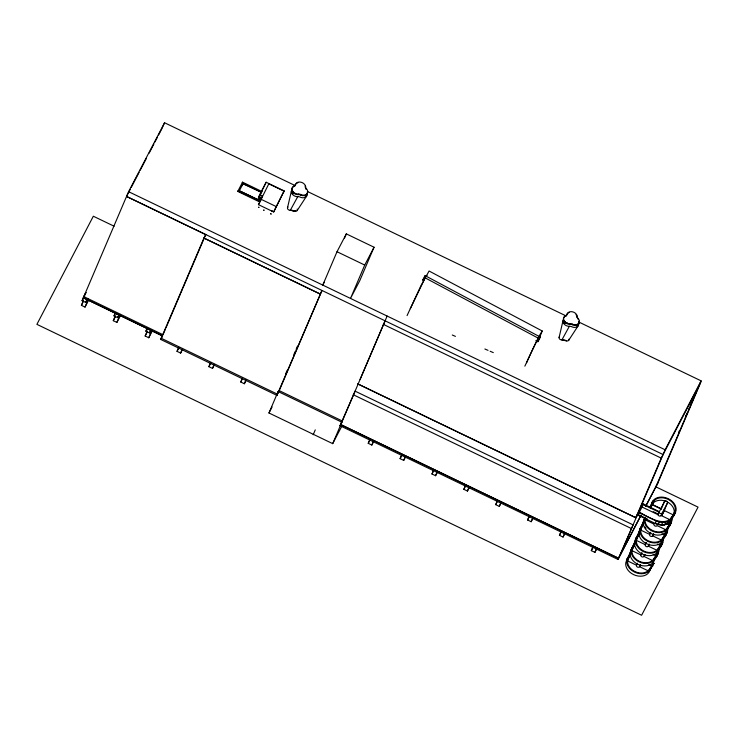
<?xml version="1.0" encoding="UTF-8"?>
<svg xmlns="http://www.w3.org/2000/svg" width="738" height="738" viewBox="0 0 738 738"><rect width="100%" height="100%" fill="white"/><g stroke="black" fill="none" stroke-linecap="round" stroke-linejoin="round"><path stroke-width="1.11" d="M287.488 207.895L291.39 191.096M559.09 337.524L562.993 320.726M634.339 544.736L633.269 546.517M638.647 534.211L638.462 534.949L639.514 532.476M643.029 523.934L642.844 524.681L643.896 522.2M661.534 508.906L651.608 504.128L651.792 503.39L652.54 503.75L652.355 504.488L650.362 508.556M407.062 315.606L421.011 285.569L429.082 271.021L542.199 330.975L539.044 338.936M278.115 391.537L268.964 412.985L332.7 443.649L341.851 422.191L278.115 391.537L276.898 395.347L160.69 339.443L203.937 238.07L320.144 293.973M649.532 569.063L648.388 570.566A11.937 9.096 23.1 0 1 634.883 571.553A11.937 9.096 23.1 0 1 627.623 560.576L628.186 558.795L627.42 558.472L625.759 562.845A12.777 9.732 23.1 0 0 633.527 574.588A12.777 9.732 23.1 0 0 647.982 573.537L653.988 563.26L653.241 562.9L648.831 570.714M627.42 558.472L626.811 560.373A12.777 9.732 23.1 0 0 634.588 572.116A12.777 9.732 23.1 0 0 649.043 571.064L653.988 563.26M657.862 554.118L658.37 552.983L657.623 552.624L652.77 560.29A11.937 9.096 23.1 0 1 639.265 561.277A11.937 9.096 23.1 0 1 632.005 550.299L632.567 548.528L631.802 548.205L630.141 552.568A12.777 9.732 23.1 0 0 637.909 564.321A12.777 9.732 23.1 0 0 652.364 563.26L656.921 556.212L658.831 551.351A12.777 9.732 23.1 0 0 658.776 548.721M631.802 548.205L631.193 550.096A12.777 9.732 23.1 0 0 638.97 561.839A12.777 9.732 23.1 0 0 653.425 560.788L658.37 552.983M662.244 543.841L662.752 542.716L662.004 542.356L657.152 550.022A11.937 9.096 23.1 0 1 643.647 551A11.937 9.096 23.1 0 1 636.387 540.022L636.949 538.251L636.184 537.928L634.523 542.292A12.777 9.732 23.1 0 0 642.291 554.044A12.777 9.732 23.1 0 0 656.746 552.993L661.303 545.935L663.213 541.083A12.777 9.732 23.1 0 0 663.158 538.445M636.184 537.928L635.575 539.819A12.777 9.732 23.1 0 0 643.351 551.572A12.777 9.732 23.1 0 0 657.807 550.511L662.752 542.716M666.626 533.565L667.134 532.439L666.386 532.08L661.534 539.746A11.937 9.096 23.1 0 1 648.029 540.733A11.937 9.096 23.1 0 1 640.769 529.755L641.331 527.974L640.566 527.652L638.905 532.024A12.777 9.732 23.1 0 0 646.673 543.768A12.777 9.732 23.1 0 0 661.128 542.716L665.685 535.668L667.595 530.807A12.777 9.732 23.1 0 0 667.539 528.168M640.566 527.652L639.957 529.552A12.777 9.732 23.1 0 0 647.733 541.295A12.777 9.732 23.1 0 0 662.189 540.244L667.134 532.439M644.578 518.251L643.287 521.748A12.777 9.732 23.1 0 0 651.054 533.5A12.777 9.732 23.1 0 0 665.51 532.439L670.067 525.391L671.977 520.539A12.777 9.732 23.1 0 0 672.032 518.786M644.947 517.384L644.339 519.275A12.777 9.732 23.1 0 0 652.115 531.028A12.777 9.732 23.1 0 0 666.571 529.967L671.515 522.163L670.768 521.812L666.359 529.626M657.623 552.624L657.041 553.915L658.028 551.148M657.171 555.723L657.779 553.832M662.004 542.356L661.423 543.638L662.41 540.88A11.937 9.096 23.1 0 0 662.466 539.247M661.552 545.447L662.161 543.555M666.386 532.08L665.805 533.362L666.792 530.604M665.934 535.179L666.543 533.279M666.257 523.565L669.32 525.032L670.122 522.808A11.937 9.096 23.1 0 0 670.067 520.345M669.55 524.58L671.174 520.327M670.316 524.903L670.925 523.011M670.842 519.091L674.209 512.735A11.937 9.096 23.1 0 0 666.949 501.757M673.646 514.506L675.27 510.253A11.937 9.096 23.1 0 0 668.001 499.275A11.937 9.096 23.1 0 0 654.495 500.263L653.121 502.218L652.374 501.858L653.85 499.764A12.777 9.732 23.1 0 1 668.296 498.713A12.777 9.732 23.1 0 1 676.073 510.465L674.154 515.318L669.606 522.366L664.606 524.801L661.506 525.032L655.206 523.436L637.826 515.078L639.173 512.043C650.492 518.288 668.619 530.161 674.855 511.729L675.602 512.089L675.095 513.224M674.412 514.829L675.021 512.938M627.051 559.339L632.272 548.555M631.433 549.063L636.654 538.279M635.815 538.795L639.532 531.065M627.761 559.782L630.52 554.007M632.143 549.506L634.901 543.731M640.197 528.519L643.914 520.788M636.525 539.238L639.283 533.463M640.907 528.962L643.665 523.187M524.847 366.159L538.371 337.46M88.542 300.329L85.018 307.082L81.411 305.347L83.486 300.338M85.018 307.082L88.329 299.065M120.414 315.652L116.881 322.414L113.283 320.679L115.359 315.67M116.881 322.414L120.202 314.397M152.277 330.984L148.753 337.746L145.155 336.011L147.222 331.002M148.753 337.746L151.65 330.735M182.637 349.212L180.626 353.078L177.019 351.343L178.679 347.34M180.626 353.078L182.277 349.065M214.509 364.544L212.489 368.41L208.891 366.675L210.551 362.662M212.489 368.41L214.149 364.397M245.874 380.845L244.361 383.742L240.754 382.007L242.415 377.994M244.361 383.742L246.012 379.729M373.345 442.163L371.832 445.06L368.234 443.326L369.886 439.322M371.832 445.06L373.493 441.056M405.217 457.495L403.704 460.392L400.097 458.658L401.758 454.654M403.704 460.392L405.356 456.388M437.588 471.859L435.568 475.724L431.97 473.99L433.63 469.986M435.568 475.724L437.228 471.711M469.451 487.191L467.44 491.056L463.842 489.322L465.494 485.309M467.44 491.056L469.1 487.043M501.323 502.523L499.303 506.388L495.705 504.654L497.366 500.641M499.303 506.388L500.548 503.381M532.688 518.814L531.175 521.711L527.578 519.986L529.229 515.973M531.175 521.711L532.836 517.707M565.059 533.187L563.048 537.043L559.441 535.308L561.101 531.305M563.048 537.043L564.699 533.039M596.931 548.519L594.911 552.375L591.313 550.64L592.974 546.637M594.911 552.375L596.572 548.371M87.259 299.628L85.682 302.414L82.084 300.68L128.578 191.677L665.122 449.783L620.381 554.681M85.682 302.414L86.9 299.545M295.32 185.653L164.556 122.748L161.659 129.168M114.021 315.873L115.239 313.013L118.836 314.748L117.619 317.608L114.021 315.873L115.589 313.087M145.884 331.205L147.111 328.345L150.709 330.08L149.491 332.939L145.884 331.205L147.462 328.419M165.57 328.779L163.033 334.738L83.809 296.621L85.949 292.516M165.976 327.82L167.203 324.96M167.609 324.01L180.386 294.038M180.828 293.014L182.452 289.204M182.858 288.244L188.448 275.136M188.891 274.102L205.736 234.61L126.549 196.446L130.229 189.389M237.774 191.419L238.023 190.828L258.77 200.801L258.512 201.4L237.774 191.419L242.534 182.175L262.239 191.659M242.285 182.775L242.534 182.175M242.23 185.616L243.134 183.494L261.566 192.369L242.986 183.845M259.656 194.712L262.424 196.04L261.464 198.291L258.697 196.963L266.16 182.249L284.13 190.902L273.669 211.963L258.457 204.647L268.927 183.587M240.394 191.253L257.811 199.629L239.37 190.764L243.134 183.494M266.16 182.249L258.697 196.963M273.669 211.963L284.13 190.902M307.432 191.52A5.314 4.05 23.1 0 1 300.624 195.09A3.782 2.878 23.1 0 0 298.115 194.611A5.277 4.022 23.1 0 1 292.22 191.363A5.277 4.022 23.1 0 1 293.909 186.511L294.139 185.958A3.782 2.878 23.1 0 0 295.532 184.491A5.304 4.041 23.1 0 1 300.929 182.185A5.304 4.041 23.1 0 1 305.633 186.779A3.782 2.878 23.1 0 0 306.538 188.836A5.314 4.05 23.1 0 1 306.824 193.965A5.314 4.05 23.1 0 1 300.855 194.546A3.782 2.878 23.1 0 0 298.346 194.066A5.277 4.022 23.1 0 1 292.46 190.819A5.277 4.022 23.1 0 1 294.139 185.958M295.006 185.635A3.782 2.878 23.1 0 0 295.301 185.035L295.532 184.491M294.517 193.384L292.442 193.79L293.327 191.714M298.115 194.611L298.346 194.066M300.624 195.09L300.855 194.546M305.726 188.559A3.782 2.878 23.1 0 1 305.403 187.323L305.633 186.779M306.307 189.38L306.538 188.836M305.661 196.345L307.202 193.642L305.661 196.345L304.609 195.515M374.046 247.221L364.738 265.062L350.504 298.438L359.812 280.597L374.046 247.221L346.325 233.881L337.008 251.723L322.774 285.099L324.323 282.119M285.763 373.594L287.119 370.43M293.872 354.591L295.218 351.426M296.123 349.314L297.469 346.15M278.733 391.832L321.952 290.514L276.898 395.347L279.241 390.642L342.358 421.001L385.098 320.818M344.545 238.051L346.325 233.881M313.189 434.747L315.264 429.876M340.015 425.706L355.098 391.149L633.093 524.884L618.01 559.441L340.015 425.706L341.879 422.145M360.098 379.424L387.127 316.058M565.742 315.596A5.277 4.022 23.1 0 0 564.053 320.449A5.277 4.022 23.1 0 0 569.948 323.696A3.782 2.878 23.1 0 1 572.448 324.176A5.314 4.05 23.1 0 0 578.417 323.604A5.314 4.05 23.1 0 0 578.131 318.465A3.782 2.878 23.1 0 1 577.236 316.408A5.304 4.041 23.1 0 0 572.522 311.814A5.304 4.041 23.1 0 0 567.135 314.12A3.782 2.878 23.1 0 1 565.742 315.596L565.502 316.141A3.782 2.878 23.1 0 0 566.895 314.665A5.304 4.041 23.1 0 1 569.487 312.377M566.895 314.665L567.135 314.12M567.153 322.82L564.035 323.419L564.921 321.344M564.478 316.759A5.277 4.022 23.1 0 0 564.164 321.556A5.277 4.022 23.1 0 0 569.708 324.24L569.948 323.696M569.708 324.24A3.782 2.878 23.1 0 1 572.218 324.72L572.448 324.176M577.116 317.663A3.782 2.878 23.1 0 1 577.005 316.962L577.236 316.408M578.131 318.465L577.9 319.01A3.782 2.878 23.1 0 1 577.522 318.53M576.203 325.144L577.254 325.975L578.804 323.281A5.314 4.05 23.1 0 1 572.218 324.72M578.804 323.281L577.254 325.975M635.805 517.725L637.669 514.155L635.805 517.725L357.838 383.935L635.805 517.725L661.257 458.067M657.872 514.626L664.486 501.499A1.661 1.264 23.1 0 1 666.571 501.093A1.661 1.264 23.1 0 1 667.475 502.929L662.207 513.03A1.661 1.264 23.1 0 1 660.123 513.436A1.661 1.264 23.1 0 1 659.219 511.591L643.379 503.971L642.032 507.006L657.872 514.626L658.167 514.063A1.661 1.264 23.1 0 0 659.071 515.908A1.661 1.264 23.1 0 0 661.156 515.502L671.073 520.281M678.526 432.782L679.56 430.374M655.824 486.997L701.1 380.854L578.638 321.943M652.374 501.858L651.322 504.331L652.632 501.37M628.186 558.795L627.134 561.267L630.353 554.727M632.567 548.528L631.516 551L634.735 544.45M636.949 538.251L635.898 540.723L639.117 534.183M641.331 527.974L640.28 530.456L643.499 523.906M645.289 518.694L644.661 520.179L644.892 519.727M634.08 545.225L635.132 542.753M651.608 504.128L652.918 501.167L653.665 501.526L652.355 504.488M664.486 501.499L661.239 509.109L652.069 504.691L653.351 501.766M649.458 571.443L639.532 566.673A1.661 1.264 23.1 0 1 637.457 567.079A1.661 1.264 23.1 0 1 636.543 565.234L637.42 563.177M641.802 552.91L640.925 554.958A1.661 1.264 23.1 0 0 641.839 556.803A1.661 1.264 23.1 0 0 643.914 556.397L653.093 560.815L655.658 556.683M646.184 542.633L645.307 544.69A1.661 1.264 23.1 0 0 646.22 546.526A1.661 1.264 23.1 0 0 648.296 546.129L657.475 550.539L660.04 546.406M650.565 532.356L649.689 534.413A1.661 1.264 23.1 0 0 650.602 536.258A1.661 1.264 23.1 0 0 652.678 535.853L661.857 540.271M670.658 519.893C666.682 523.325 660.796 523.067 656.257 520.963L655.206 523.436A12.777 9.732 23.1 0 0 669.606 522.366L671.848 518.325L671.146 517.901L670.445 519.552M662.207 513.03L661.156 515.502L664.228 510.539L667.475 502.929M640.409 564.616L639.532 566.673L640.556 565.022M644.791 554.349L643.914 556.397L644.938 554.745M649.172 544.072L648.296 546.129L649.32 544.469M653.554 533.795L652.678 535.853L653.702 534.201M658.278 524.552L659.338 522.08M661.506 525.032L662.558 522.55M664.606 524.801L665.658 522.329M667.364 523.897L668.416 521.415M669.301 521.046L670.012 519.395M653.213 560.437L653.914 558.795M657.595 550.17L658.296 548.519M661.977 539.893L662.678 538.242M670.787 520.797L671.894 518.26L671.146 517.901M649.2 571.932L650.261 569.459M653.582 561.664L654.643 559.192M657.964 551.387L659.025 548.915M662.346 541.12L663.407 538.639M666.728 530.843L667.789 528.371M410.282 308.724L424.129 280.006M674.283 513.021L674.855 511.729M670.187 523.094L670.768 521.812M652.66 564.183L653.241 562.9M671.008 523.297L671.515 522.163M649.8 507.467L652.918 501.167M650.113 507.181L651.11 505.152M639.514 530.133L643.748 521.517M650.547 507.827L653.665 501.526M635.132 540.4L639.366 531.784M630.75 550.677L635.971 540.031M626.368 560.945L631.59 550.299M650.685 532.384L649.689 534.413L639.763 529.644M646.303 542.661L645.307 544.69L635.381 539.912M641.922 552.928L640.925 554.958L630.999 550.188M535.816 340.642L537.836 341.722L540.29 337.054L425.125 275.643L422.671 280.311L423.603 278.613M128.55 191.732L164.556 122.748M131.272 187.378L139.159 172.277M140.211 170.257L146.521 158.172M149.15 153.135L153.882 144.076M154.925 142.056L157.554 137.028M158.605 135.008L161.235 129.971M85.968 292.7L83.302 297.82L162.526 335.928L160.69 339.443M81.411 305.347L82.924 302.451M113.283 320.679L115.303 316.823M145.155 336.011L147.166 332.146M203.9 238.125L205.764 234.555M162.581 335.596L161.198 338.253L277.405 394.157M177.019 351.343L179.039 347.478M257.811 199.629L261.566 192.369M258.77 200.801L260.772 196.963M258.512 201.4L260.514 197.553M260.228 200.487L261.852 197.378M258.457 204.647L261.501 198.808M283.567 192.24L284.102 191.197M208.891 366.675L210.902 362.81M240.754 382.007L242.267 379.111M268.964 412.985L272.073 407.025M640.999 515.179L618.518 558.251L340.55 424.461L341.906 421.868M332.7 443.649L341.694 426.416M368.234 443.326L370.245 439.47M400.097 458.658L401.61 455.761M431.97 473.99L433.483 471.093M463.842 489.322L465.346 486.425M495.705 504.654L497.218 501.757M527.578 519.986L529.589 516.12M559.441 535.308L561.461 531.452M591.313 550.64L592.826 547.744M665.122 449.783L701.1 380.854M690.215 405.623L692.216 401.5M688.831 409.055L689.735 407.321M685.888 415.762L687.475 412.616M685.316 417.311L686.22 415.577M639.173 512.043L638.877 512.606L656.257 520.963M643.379 503.971L643.093 504.534L658.923 512.154M637.826 515.078L642.328 506.452M645.676 506.213L658.167 482.292M618.01 559.441L640.907 515.567M645.704 506.388L657.659 483.482L700.869 382.164L661.23 458.123L383.262 324.333M643.896 519.856L644.145 519.367L654.071 524.146A1.661 1.264 23.1 0 0 654.984 525.982A1.661 1.264 23.1 0 0 657.06 525.576L666.239 529.995M652.069 504.691L653.444 502.744A11.937 9.096 23.1 0 1 665.999 501.333M661.599 515.594L664.228 510.539A1.661 1.264 23.1 0 0 664.209 509.543M661.885 515.392L664.523 510.345A1.661 1.264 23.1 0 0 664.615 509.69M671.875 518.297L675.602 512.089M538.86 336.546L542.199 330.975M287.949 207.074A2.242 1.707 23.1 0 0 287.672 208.882A2.242 1.707 23.1 0 0 289.582 210.21L290.329 210.265L297.746 196.677A3.755 2.86 23.1 0 1 300.237 197.157A5.341 4.068 23.1 0 0 305.32 197.24A5.341 4.068 23.1 0 0 307.082 193.577M559.552 336.703A2.242 1.707 23.1 0 0 559.275 338.511A2.242 1.707 23.1 0 0 561.175 339.849L561.922 339.895L569.339 326.307A3.755 2.86 23.1 0 1 571.839 326.786A5.341 4.068 23.1 0 0 576.922 326.869A5.341 4.068 23.1 0 0 578.675 323.207M425.125 275.643L424.184 277.35L539.349 338.751L540.29 337.054M537.836 341.722L538.768 340.015M82.084 300.68L84.704 296.039M117.619 317.608L119.196 314.822M149.491 332.939L151.059 330.154M666.755 529.164L668.803 525.862M662.373 539.441L664.421 536.129M648.711 571.083L651.276 566.95M297.239 210.468L306.851 195.708M568.832 340.098L578.444 325.338M651.571 503.842L652.789 502.246M667.06 527.974L665.916 529.469A11.937 9.096 23.1 0 1 652.41 530.456A11.937 9.096 23.1 0 1 645.15 519.478M426.444 275.929L427.016 275.32M290.329 210.265L294.969 211.28A2.288 1.744 23.1 0 0 297.156 209.075M561.922 339.895L566.563 340.91A2.288 1.744 23.1 0 0 568.933 339.185M565.926 340.513L564.579 340.2A1.946 1.485 23.1 0 0 563.38 339.941L561.83 339.683M290.237 210.053L291.778 210.312A1.946 1.485 23.1 0 1 292.968 210.561L294.333 210.883A2.74 2.085 23.1 0 0 295.569 210.607M674.698 512.034L675.464 512.356M670.611 522.107L671.377 522.43M666.23 532.384L666.995 532.707M661.848 542.651L662.613 542.974M657.466 552.928L658.231 553.251M653.084 563.195L653.85 563.518M452.283 335.015L455.438 336.371M484.884 349L488.039 350.356M490.143 351.26L493.298 352.616M307.774 191.64L566.184 315.956M268.9 183.882L283.088 190.708M250.579 186.76L252.654 187.756M260.8 199.149L276.003 206.474M337.008 251.723L364.738 265.062M126.549 196.446L663.093 454.553M203.937 238.07L320.117 294.028M114.113 226.215L93.329 216.225L36.9 324.351L641.617 615.252L698.047 507.126L655.445 486.637M652.272 502.412L653.019 502.772M651.866 503.648L652.613 503.999M664.228 510.539L674.154 515.318M671.774 516.692L672.521 517.052M653.213 511.683L657.171 513.593M667.687 526.766L668.434 527.126M638.112 514.524L647.291 518.934M661.875 533.832L665.685 535.668M663.305 537.043L664.052 537.402M640.427 527.919L641.174 528.279M353.234 394.719L631.23 528.454M657.493 544.109L661.303 545.935M658.923 547.319L659.671 547.679M636.045 538.187L636.793 538.546M653.112 554.376L656.921 556.212M654.541 557.587L655.289 557.946M631.663 548.463L632.411 548.823M652.733 564.026L653.481 564.385M652.041 565.64L652.789 566M648.73 564.653L652.54 566.48M650.16 567.863L650.907 568.223M627.282 558.74L628.029 559.1M626.617 560.456L636.543 565.234M340.522 424.516L618.518 558.251M83.329 297.765L162.526 335.928M563.592 322.515L564.035 323.419M291.99 192.886L292.442 193.79M292.599 210.773A3.635 2.768 23.1 0 1 295.006 211.234M564.192 340.402A3.635 2.768 23.1 0 1 566.609 340.864M538.777 337.312A15.996 0.618 -64.3 0 1 539.865 336.297M538.639 339.314A15.996 0.618 -64.3 0 1 537.901 340.993M526.628 362.736A15.996 0.618 -64.3 0 1 537.246 340.163M645.953 528.509A11.937 9.096 23.1 0 1 644.984 526.914M665.787 531.443A11.937 9.096 23.1 0 1 665.741 533.076M661.405 541.72A11.937 9.096 23.1 0 1 661.359 543.352M579.026 321.159A5.314 4.05 23.1 0 1 579.09 322.257M575.991 314.619A5.304 4.041 23.1 0 1 577.005 316.962M569.33 326.288A5.277 4.022 23.1 0 1 564.21 324.139A5.277 4.022 23.1 0 1 563.38 319.674M306.169 189.223A3.782 2.878 23.1 0 1 305.929 188.9M294.785 185.902A3.782 2.878 23.1 0 1 293.909 186.511M295.301 185.035A5.304 4.041 23.1 0 1 295.837 184.03M296.722 183.245A5.304 4.041 23.1 0 1 297.894 182.747M305.089 186.124A5.304 4.041 23.1 0 1 305.403 187.323M297.737 196.659A5.277 4.022 23.1 0 1 292.608 194.509A5.277 4.022 23.1 0 1 291.778 190.044M258.651 207.249L259.084 207.461L258.678 207.212M263.743 210.118L264.176 210.321L263.77 210.081M270.689 213.799L271.123 214.002L270.689 213.799M271.907 210.939L272.34 211.142L271.935 210.902"/></g></svg>
